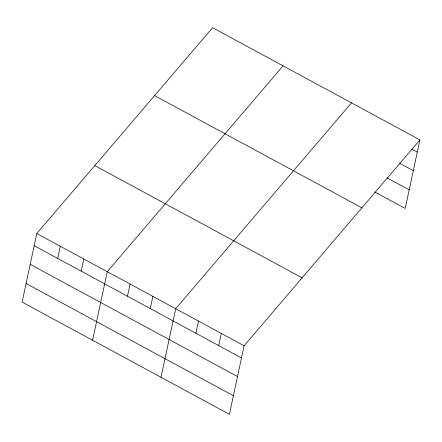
<?xml version="1.0" encoding="UTF-8"?>
<svg xmlns="http://www.w3.org/2000/svg" width="442" height="442" viewBox="0 0 442 442"><rect width="100%" height="100%" fill="white"/><g stroke="black" fill="none" stroke-linecap="round" stroke-linejoin="round"><path stroke-width="0.66" d="M36.796 233.547L22.1 302.096L229.409 414.309L244.106 345.76L419.9 139.904L212.591 27.691L36.796 233.547L244.106 345.76M57.681 258.448L60.289 246.26M81.173 271.167L83.787 258.979M92.582 340.246L107.279 271.697L283.079 65.841M127.473 296.228L130.086 284.04M150.274 308.571L152.888 296.389M160.998 377.28L175.695 308.731L351.489 102.875M195.883 333.257L198.497 321.074M218.685 345.605L221.298 333.417M419.9 139.904L405.203 208.453L374.601 191.889M411.889 149.169L417.287 152.092M399.496 163.22L413.298 170.689M386.988 177.833L409.193 189.856M154.578 95.621L361.887 207.839M94.809 165.612L302.118 277.83M34.183 245.73L241.492 357.948M30.194 264.333L237.503 376.545M26.089 283.493L233.398 395.712"/></g></svg>
